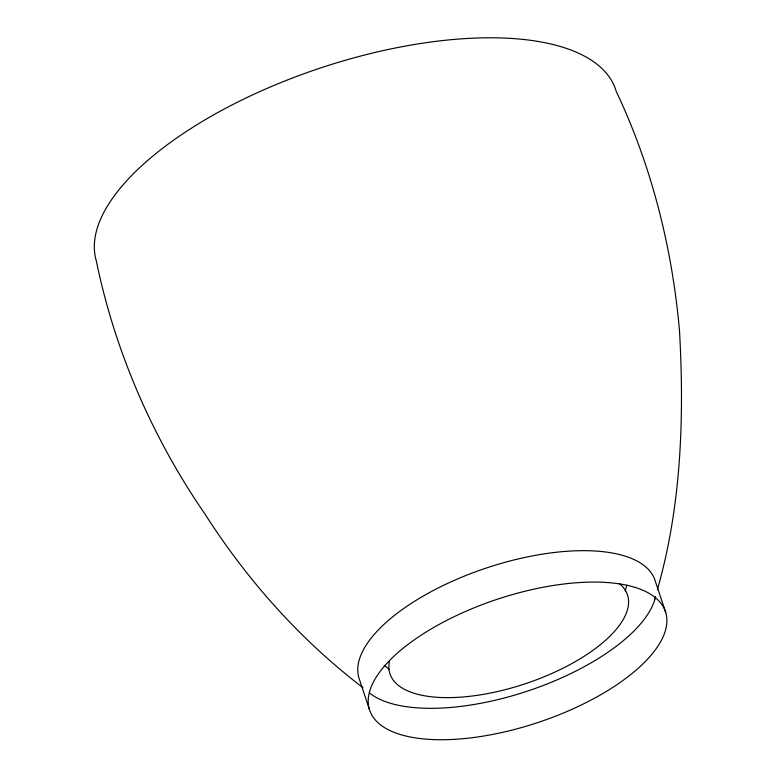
<?xml version="1.0" encoding="UTF-8"?>
<svg xmlns="http://www.w3.org/2000/svg" width="778" height="778" viewBox="0 0 778 778"><rect width="100%" height="100%" fill="white"/><g stroke="black" fill="none" stroke-linecap="round" stroke-linejoin="round"><path stroke-width="1.17" d="M625.279 591.008L626.786 585.134M654.979 599.041L655.582 596.707M657.381 589.695C681.392 505.642 684.397 417.222 679.476 330.436C672.173 247.958 651.74 166.385 616.254 91.444A273.448 113.831 -18.4 0 0 324.407 66.694A273.448 113.831 -18.4 0 0 96.258 260.649C114.911 351.296 152.527 437.907 204.993 514.073C247.355 580.378 300.454 639.993 363.083 687.771M384.313 665.375L388.961 669.109M665.783 612.675A155.901 64.895 -18.4 0 0 427.706 631.036A155.901 64.895 -18.4 0 0 459.156 739.022A155.901 64.895 -18.4 0 0 665.783 612.675L655.329 581.263A155.901 64.895 -18.4 0 0 488.934 567.152A155.901 64.895 -18.4 0 0 358.862 677.735L369.317 709.147M655.611 596.541A155.901 64.895 -18.4 0 1 528.884 690.64A155.901 64.895 -18.4 0 1 369.433 692.906M619.871 584.015A125.132 52.087 -18.4 0 1 525.87 683.551A125.132 52.087 -18.4 0 1 389.408 661.319"/></g></svg>
